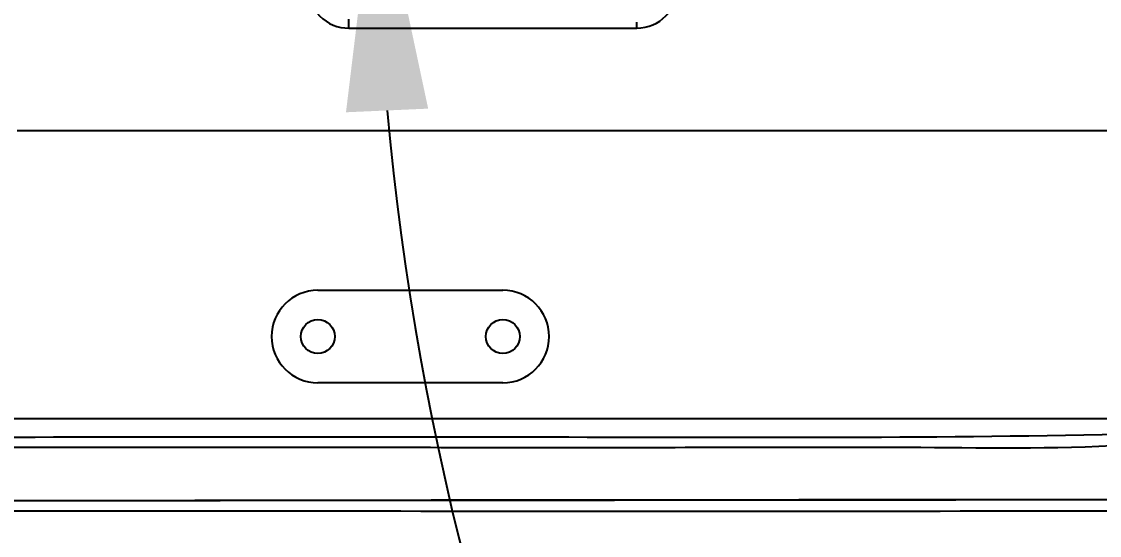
# Model space of a CAD drawing. Header units: millimetres. Extents: x 4086 to 8300, y 123 to 1549.
# Drawn here: x 7707.51 to 7733.71, y 590.53 to 603.03 of the extents above; entities that cross this region are included whole.
import ezdxf

# ---------------------------------------------------------------- set-up
doc = ezdxf.new("R2010")
doc.units = ezdxf.units.MM
for name, color, linetype in [('外形图', 7, 'Continuous'), ('尺寸标注', 7, 'Continuous'), ('运动范围', 7, 'Continuous')]:
    doc.layers.add(name, color=color, linetype=linetype)
doc.styles.add('思源黑', font='SourceHanSansCN-Normal.ttf')
doc.dimstyles.new('尺寸标注_1_4比例', dxfattribs={"dimtxt": 7, "dimasz": 6, "dimexe": 2, "dimexo": 1.5, "dimgap": 1, "dimtad": 1, "dimdec": 1, "dimlfac": 4, "dimdsep": 46, "dimtxsty": '思源黑', "dimcen": 0.09, "dimadec": 0, "dimazin": 0, "dimtp": 0.01, "dimtm": 0.01, "dimtfac": 1, "dimtdec": 1, "dimtofl": 0, "dimtmove": 0, "dimatfit": 3, "dimfxl": 1, "dimtolj": 1, "dimarcsym": 0})

# ---------------------------------------------------------------- blocks, each defined once
blk = doc.blocks.new('*D749')
at = {"layer": 'Defpoints', "color": 0}
for p in [(7701.103, 606.863), (7716.045, 606.863), (7783.633, 606.863), (7961.601, 575.482), (7746.537, 550.462)]:
    blk.add_point(p, dxfattribs=at)
at = {"layer": '尺寸标注', "color": 0, "lineweight": -2}
blk.add_line((7717.545, 606.863), (7718.126, 606.863), dxfattribs=at)
blk.add_arc((7783.633, 606.863), 67.507, 185.09413, 344.90587, dxfattribs=at)
at = {"layer": '尺寸标注', "color": 0}
for points in [[(7717.392, 600.913), (7715.394, 600.824), (7716.126, 606.863)], [(7849.787, 589.066), (7847.834, 589.501), (7850.114, 595.14)]]:
    blk.add_solid(points, dxfattribs=at)
at = {"layer": '尺寸标注', "color": 0, "insert": (7783.633, 544.066), "char_height": 7, "attachment_point": 5, "style": '思源黑'}
blk.add_mtext('\\A1;+\\A1;170%%d', dxfattribs=at)

msp = doc.modelspace()

# ---------------------------------------------------------------- linework, layer by layer
at = {"layer": '外形图'}
for p, q in [((7744.5184, 600.3692), (7707.4027, 600.3692)), ((7714.709, 596.4942), (7719.209, 596.4942)), ((7719.209, 594.2442), (7714.709, 594.2442)), ((7737.4442, 593.3692), (7702.9569, 593.3692))]:
    msp.add_line(p, q, dxfattribs=at)
for centre in [(7714.709, 595.3692), (7719.209, 595.3692)]:
    msp.add_circle(centre, 0.4125, dxfattribs=at)
for centre, radius, start, end in [((7715.4623, 603.8691), 0.9987, 180.00319, 270.06528), ((7722.4635, 603.8728), 0.9994, 270.01787, 0.01002), ((7714.709, 595.3692), 1.125, 90, 270), ((7719.209, 595.3692), 1.125, 270, 90), ((7739.7869, -18782.1813), 19373.5797, 90.01505478, 90.1358542)]:
    msp.add_arc(centre, radius, start, end, dxfattribs=at)
for points, knots in [([(7715.4634, 602.8704), (7715.4634, 602.9291), (7715.4628, 603.0007), (7715.4604, 603.0723), (7715.4597, 603.0853)], [0, 0, 0, 0, 0.8187419, 1, 1, 1, 1]), ([(7722.4638, 602.8734), (7722.4638, 602.9145), (7722.4636, 602.9626), (7722.4628, 603.0109), (7722.4621, 603.018)], [0, 0, 0, 0, 0.8517319, 1, 1, 1, 1]), ([(7734.6762, 593.0016), (7729.9057, 592.8839), (7720.3612, 592.9373), (7710.8192, 592.9174), (7706.0486, 592.9171)], [0, 0, 0, 0, 0.5000733, 1, 1, 1, 1]), ([(7734.6968, 592.7482), (7732.9253, 592.6238), (7729.3172, 592.6867), (7723.0759, 592.6591), (7715.2762, 592.6709), (7709.3046, 592.6675), (7705.9738, 592.6676)], [0, 0, 0, 0, 0.1854769, 0.3762699, 0.6521225, 1, 1, 1, 1])]:
    msp.add_open_spline(points, degree=3, knots=knots, dxfattribs=at)
for points in [[(7715.4634, 602.8704), (7717.7969, 602.8715), (7720.1304, 602.8725), (7722.4638, 602.8734)], [(7693.8083, 591.3579), (7707.4377, 591.3887), (7721.0671, 591.3867), (7734.6965, 591.4073)], [(7734.6965, 591.1192), (7724.3356, 591.1145), (7713.9748, 591.1192), (7703.614, 591.1192)]]:
    msp.add_open_spline(points, degree=3, dxfattribs=at)
at = {"layer": '运动范围'}
msp.add_arc((7783.7746, 606.8692), 180.575, 10, 349.993572, dxfattribs=at)

# ---------------------------------------------------------------- dimensions: what is measured, and where the dimension line sits
at = {"layer": '尺寸标注'}
dim = msp.add_angular_dim_2l(base=(7746.5371, 550.4618), line1=((7701.103, 606.8629), (7716.0449, 606.8629)), line2=((7961.6009, 575.4823), (7783.6327, 606.8629)), text='\\A1;+<>', dimstyle='尺寸标注_1_4比例', dxfattribs=at)
dim.commit()
dim.dimension.update_dxf_attribs({"geometry": '*D749', "text_midpoint": (7783.6327, 539.3561), "dimtype": 162})

doc.saveas('drawing.dxf')
